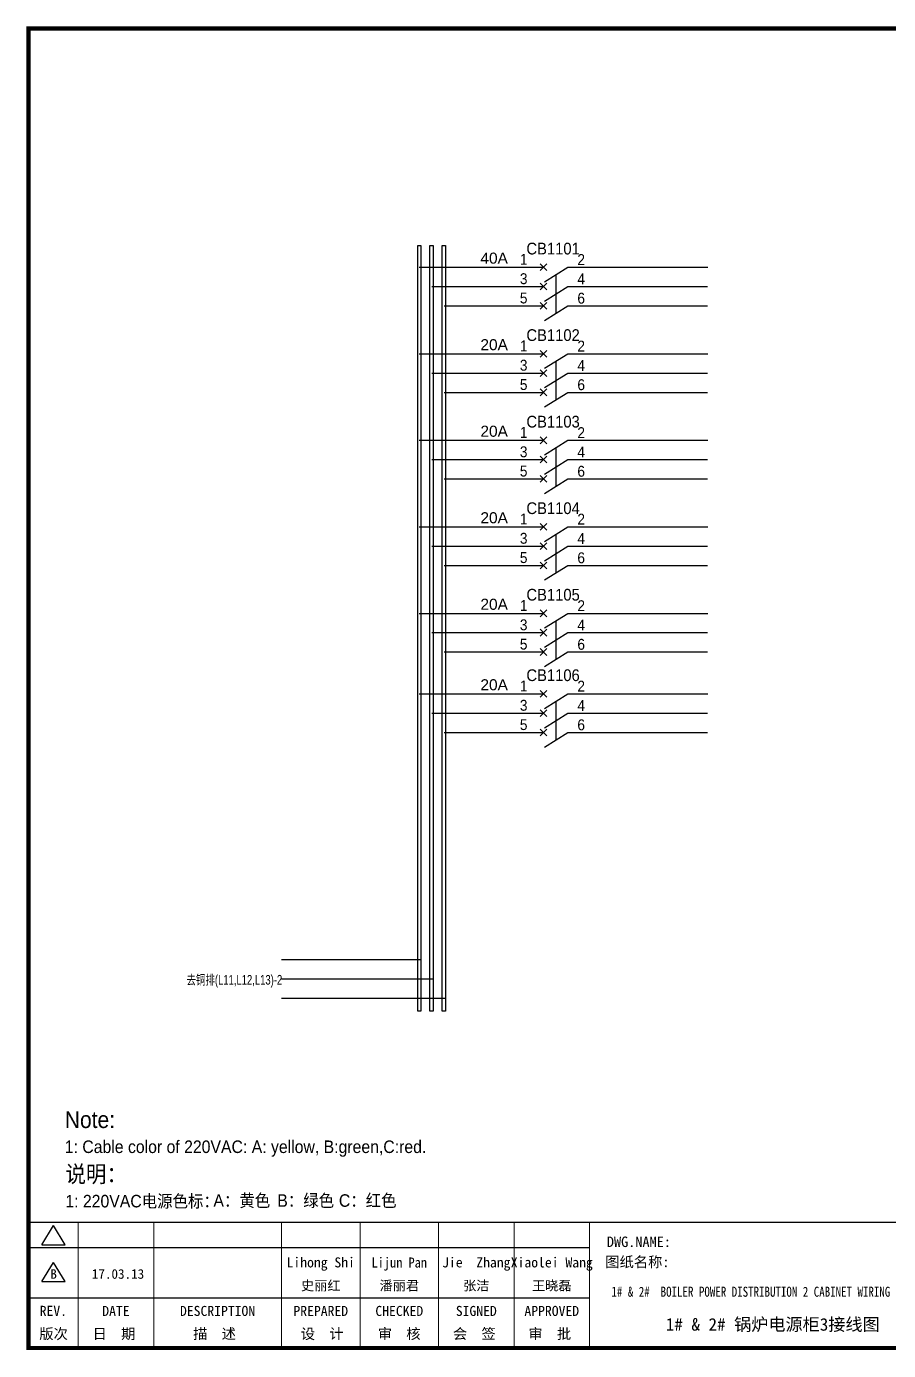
# Model space of a CAD drawing. Extents: x 81444 to 119867, y -54538 to -29386.
# Drawn here: x 96506 to 98565, y -45775 to -42613 of the extents above; entities that cross this region are included whole.
import ezdxf
from ezdxf.enums import TextEntityAlignment as Align

# ---------------------------------------------------------------- set-up
doc = ezdxf.new("R2010")
doc.units = 0
doc.header["$LTSCALE"] = 100
doc.header["$MEASUREMENT"] = 0
doc.layers.add('t', color=1, linetype='Continuous')
doc.layers.add('空气开关', color=7, linetype='Continuous')
doc.styles.add('HZ', font='arial.ttf', dxfattribs={"width": 0.7})
doc.styles.get("Standard").update_dxf_attribs({"font": ''})
doc.styles.get('Standard').set_extended_font_data('SimSun')

# ---------------------------------------------------------------- blocks, each defined once
blk = doc.blocks.new('供电端子')
at = {"style": 'HZ', "width": 0.7}
blk.add_attdef('供电端子', (0, 0), '', height=17, dxfattribs=at)
blk = doc.blocks.new('图框')
at = {"color": 7}
for p, q in [((0, -2911.581424744189), (1340.158172602998, -2911.581424744189)), ((0, -3031.581424744189), (1340.158172602998, -3031.581424744189))]:
    blk.add_line(p, q, dxfattribs=at)
at = {"color": 7, "const_width": 3}
blk.add_lwpolyline([(4115.642035047145, -2851.581424744189), (0, -2851.581424744189)], dxfattribs=at)
at = {"layer": 't', "color": 7}
for p, q in [((31.94938321653171, -2904.992613363662), (59.89920926059131, -2859.122325316828)), ((87.8490353046218, -2904.992613363662), (59.89920926059131, -2859.122325316828)), ((31.94938321653171, -2904.992613363662), (87.8490353046218, -2904.992613363662)), ((31.94938321653171, -2992.977239491032), (59.89920926059131, -2947.106951444141)), ((87.8490353046218, -2992.977239491032), (59.89920926059131, -2947.106951444141)), ((31.94938321653171, -2992.977239491032), (87.8490353046218, -2992.977239491032))]:
    blk.add_line(p, q, dxfattribs=at)
at = {"layer": 't', "color": 7, "const_width": 9.61519705431492}
blk.add_lwpolyline([(4115.642035047145, -3151.581424744189), (4115.642035047145, 0), (0, 0), (0, -3151.581424744189)], close=True, dxfattribs=at)
at = {"layer": 't', "color": 7, "const_width": 2.40379926357873}
for points in [[(118.7653193609731, -2852.783324375967), (118.7653193609731, -3151.581424744189)], [(299.0502641293569, -2852.783324375967), (299.0502641293569, -3151.581424744189)], [(604.3883150879992, -2852.783324375967), (604.3883150879992, -3156.41304604568)], [(791.9882990770857, -2852.783324375967), (791.9882990770857, -3156.41304604568)], [(979.588283066143, -2852.783324375967), (979.588283066143, -3156.41304604568)], [(1159.873227834585, -2852.783324375967), (1159.873227834585, -3156.41304604568)], [(1340.158172602998, -2852.783324375967), (1340.158172602998, -3156.41304604568)]]:
    blk.add_lwpolyline(points, dxfattribs=at)
at = {"color": 7, "flags": 8}
for tag, p, height in [('DWG.NAME:', (1381.636459220965, -2910.37952511241), 25), ('PROJECTNAME:', (3125.480185663539, -2912.807924402037), 24), ('PROJECTNAME：', (3339.10867075545, -2913.108539231762), 25), ('DWG.NO.:', (3128.186172261583, -3030.402470643486), 24), ('图纸编号', (3315.362718925957, -3052.404678158069), 24), ('FILENO.:', (3128.672545599984, -3106.104124450346), 24), ('文档号', (3317.726365529132, -3124.132485953713), 24)]:
    blk.add_attdef(tag, p, '', height=height, dxfattribs=at)
for tag, height, p in [('RENLIU', 24, (698.1883070825425, -2950.380597809435)), ('SHUFENWANG', 24, (885.7882910716289, -2950.380597809435)), ('FANGHOU', 24, (1069.730755450379, -2950.380597809435)), ('DANDANLI', 24, (1250.015700218792, -2950.380597809435)), ('A', 23, (59.89920926059131, -2974.881554149018)), ('设计时间', 23, (213.8658221408186, -2974.881554149018)), ('刘仁', 23, (698.1883070825425, -3002.188376027443)), ('王姝芬', 23, (885.7882910716289, -3002.188376027443)), ('侯方', 23, (1069.730755450379, -3002.188376027443)), ('李丹丹', 23, (1250.015700218792, -3002.188376027443)), ('#10STATIONONTROLCABINETCOVER', 30, (1777.900103825072, -3017.182374560078)), ('PAGEXOFX', 24, (3953.713803545135, -3039.081424744189)), ('REV.', 24, (59.38265968048654, -3063.048954873535)), ('DATE', 24, (208.907791745165, -3063.048954873535)), ('DESCRIPTION', 24, (451.7192896086781, -3063.048954873535)), ('PREPARED', 24, (698.1883070825425, -3063.048954873535)), ('CHECKED', 24, (885.7882910716144, -3063.048954873535)), ('SIGNED', 24, (1069.730755450364, -3063.048954873535)), ('APPROVED', 24, (1250.015700218792, -3063.048954873535)), ('图纸名称', 30, (1777.900103825072, -3094.695064044037)), ('第几页共几页', 24, (3953.713803545135, -3114.081424744189))]:
    blk.add_attdef(tag, text='', height=height, dxfattribs=at).set_placement(p, align=Align.MIDDLE)
for tag, p in [('图纸名称:', (1377.81237181677, -2965.923337057193)), ('项目名称：', (3121.562334825969, -2984.305160940257)), ('项目名称：', (3325.036680579346, -2984.305160940257))]:
    blk.add_attdef(tag, text='', height=25, dxfattribs=at).set_placement(p, align=Align.BOTTOM_LEFT)
at = {"color": 7, "width": 0.8, "flags": 8}
blk.add_attdef('HANGZHOUHOLLYSYSAUTOMATIONCO.,LTD.', text='', height=24, dxfattribs=at).set_placement((2770.082304289484, -3045.714803244191), align=Align.MIDDLE)
at = {"layer": 't', "color": 7}
for s, p in [('版次', (59.89920926059131, -3117.600441270843)), ('日  期', (204.1999693705875, -3117.600441270843)), ('描  述', (444.4895954714448, -3117.600441270843)), ('设  计', (701.4970341851513, -3117.600441270843)), ('审  核', (885.5947788425256, -3117.600441270843)), ('会  签', (1065.022933075787, -3117.600441270843)), ('审  批', (1245.3078778442, -3117.600441270843))]:
    blk.add_text(s, height=25, dxfattribs=at).set_placement(p, align=Align.MIDDLE_CENTER)

msp = doc.modelspace()

# ---------------------------------------------------------------- linework, layer by layer
at = {"color": 2}
for p, q in [((97444.14404328162, -43187.76342369073), (97740.80865691084, -43187.76342369073)), ((97799.36238822201, -43187.76342369073), (98133.05785036826, -43187.76342369073)), ((97444.14404328162, -43394.44755225478), (97740.80865691084, -43394.44755225478)), ((97799.36238822201, -43394.44755225478), (98133.05785036826, -43394.44755225478)), ((97444.14404328162, -43601.13168081883), (97740.80865691084, -43601.13168081883)), ((97799.36238822201, -43601.13168081883), (98133.05785036826, -43601.13168081883)), ((97444.14404328162, -43807.81580938289), (97740.80865691084, -43807.81580938289)), ((97799.36238822201, -43807.81580938289), (98133.05785036826, -43807.81580938289)), ((97444.14404328162, -44014.49993794694), (97740.80865691084, -44014.49993794694)), ((97799.36238822201, -44014.49993794694), (98133.05785036826, -44014.49993794694)), ((97444.12853414574, -44206.71866868505), (97740.79314777497, -44206.71866868505)), ((97799.34687908614, -44206.71866868505), (98133.04234123239, -44206.71866868505)), ((97115.35633992113, -44841.23645220316), (97449.05180206738, -44841.23645220316))]:
    msp.add_line(p, q, dxfattribs=at)
at = {"color": 6}
for p, q in [((97748.90053575818, -43195.85530253806), (97732.7167780635, -43179.67154484339)), ((97732.7167780635, -43195.85530253806), (97748.90053575818, -43179.67154484339)), ((97742.89071328589, -43222.55140986836), (97799.36238822201, -43187.76342369073)), ((97732.7167780635, -43241.96693796956), (97748.90053575818, -43225.78318027489)), ((97748.90053575818, -43241.96693796956), (97732.7167780635, -43225.78318027489)), ((97742.89071328589, -43268.66304529986), (97799.36238822201, -43233.87505912223)), ((97732.7167780635, -43288.07857340106), (97748.90053575818, -43271.89481570639)), ((97748.90053575818, -43288.07857340106), (97732.7167780635, -43271.89481570639)), ((97742.89071328589, -43314.77468073136), (97799.36238822201, -43279.98669455373)), ((97748.90053575818, -43402.53943110212), (97732.7167780635, -43386.35567340744)), ((97732.7167780635, -43402.53943110212), (97748.90053575818, -43386.35567340744)), ((97742.89071328589, -43429.23553843241), (97799.36238822201, -43394.44755225478)), ((97732.7167780635, -43448.65106653362), (97748.90053575818, -43432.46730883895)), ((97748.90053575818, -43448.65106653362), (97732.7167780635, -43432.46730883895)), ((97742.89071328589, -43475.34717386391), (97799.36238822201, -43440.55918768628)), ((97732.7167780635, -43494.76270196512), (97748.90053575818, -43478.57894427045)), ((97748.90053575818, -43494.76270196512), (97732.7167780635, -43478.57894427045)), ((97742.89071328589, -43521.45880929541), (97799.36238822201, -43486.67082311778)), ((97748.90053575818, -43609.22355966617), (97732.7167780635, -43593.0398019715)), ((97732.7167780635, -43609.22355966617), (97748.90053575818, -43593.0398019715)), ((97742.89071328589, -43635.91966699647), (97799.36238822201, -43601.13168081883)), ((97732.7167780635, -43655.33519509767), (97748.90053575818, -43639.151437403)), ((97748.90053575818, -43655.33519509767), (97732.7167780635, -43639.151437403)), ((97742.89071328589, -43682.03130242797), (97799.36238822201, -43647.24331625034)), ((97732.7167780635, -43701.44683052917), (97748.90053575818, -43685.2630728345)), ((97748.90053575818, -43701.44683052917), (97732.7167780635, -43685.2630728345)), ((97742.89071328589, -43728.14293785947), (97799.36238822201, -43693.35495168184)), ((97748.90053575818, -43815.90768823023), (97732.7167780635, -43799.72393053555)), ((97732.7167780635, -43815.90768823023), (97748.90053575818, -43799.72393053555)), ((97742.89071328589, -43842.60379556052), (97799.36238822201, -43807.81580938289)), ((97732.7167780635, -43862.01932366173), (97748.90053575818, -43845.83556596706)), ((97748.90053575818, -43862.01932366173), (97732.7167780635, -43845.83556596706)), ((97742.89071328589, -43888.71543099202), (97799.36238822201, -43853.92744481439)), ((97732.7167780635, -43908.13095909323), (97748.90053575818, -43891.94720139856)), ((97748.90053575818, -43908.13095909323), (97732.7167780635, -43891.94720139856)), ((97742.89071328589, -43934.82706642352), (97799.36238822201, -43900.03908024589)), ((97748.90053575818, -44022.59181679428), (97732.7167780635, -44006.40805909961)), ((97732.7167780635, -44022.59181679428), (97748.90053575818, -44006.40805909961)), ((97742.89071328589, -44049.28792412458), (97799.36238822201, -44014.49993794694)), ((97732.7167780635, -44068.70345222578), (97748.90053575818, -44052.51969453111)), ((97748.90053575818, -44068.70345222578), (97732.7167780635, -44052.51969453111)), ((97742.89071328589, -44095.39955955608), (97799.36238822201, -44060.61157337845)), ((97732.7167780635, -44114.81508765728), (97748.90053575818, -44098.63132996261)), ((97748.90053575818, -44114.81508765728), (97732.7167780635, -44098.63132996261)), ((97742.89071328589, -44141.51119498758), (97799.36238822201, -44106.72320880995)), ((97748.8850266223, -44214.81054753239), (97732.70126892763, -44198.62678983772)), ((97732.70126892763, -44214.81054753239), (97748.8850266223, -44198.62678983772)), ((97742.87520415001, -44241.50665486269), (97799.34687908614, -44206.71866868505)), ((97732.70126892763, -44260.92218296389), (97748.8850266223, -44244.73842526922)), ((97748.8850266223, -44260.92218296389), (97732.70126892763, -44244.73842526922)), ((97742.87520415001, -44287.61829029419), (97799.34687908614, -44252.83030411656)), ((97732.70126892763, -44307.03381839539), (97748.8850266223, -44290.85006070072)), ((97748.8850266223, -44307.03381839539), (97732.70126892763, -44290.85006070072)), ((97742.87520415001, -44333.72992572569), (97799.34687908614, -44298.94193954806))]:
    msp.add_line(p, q, dxfattribs=at)
at = {"color": 3}
for p, q in [((97473.84404328163, -43233.87505912223), (97740.80865691084, -43233.87505912223)), ((97799.36238822201, -43233.87505912223), (98132.4682007031, -43233.87505912223)), ((97473.84404328163, -43440.55918768628), (97740.80865691084, -43440.55918768628)), ((97799.36238822201, -43440.55918768628), (98132.4682007031, -43440.55918768628)), ((97473.84404328163, -43647.24331625034), (97740.80865691084, -43647.24331625034)), ((97799.36238822201, -43647.24331625034), (98132.4682007031, -43647.24331625034)), ((97473.84404328163, -43853.92744481439), (97740.80865691084, -43853.92744481439)), ((97799.36238822201, -43853.92744481439), (98132.4682007031, -43853.92744481439)), ((97473.84404328163, -44060.61157337845), (97740.80865691084, -44060.61157337845)), ((97799.36238822201, -44060.61157337845), (98132.4682007031, -44060.61157337845)), ((97473.82853414575, -44252.83030411656), (97740.79314777497, -44252.83030411656)), ((97799.34687908614, -44252.83030411656), (98132.45269156722, -44252.83030411656)), ((97115.35633992113, -44887.34808763467), (97477.92796357925, -44887.34808763467))]:
    msp.add_line(p, q, dxfattribs=at)
at = {"color": 1}
for p, q in [((97503.82492239331, -43279.98669455373), (97740.80865691084, -43279.98669455373)), ((97799.36238822201, -43279.98669455373), (98132.4682007031, -43279.98669455373)), ((97503.82492239331, -43486.67082311778), (97740.80865691084, -43486.67082311778)), ((97799.36238822201, -43486.67082311778), (98132.4682007031, -43486.67082311778)), ((97503.82492239331, -43693.35495168184), (97740.80865691084, -43693.35495168184)), ((97799.36238822201, -43693.35495168184), (98132.4682007031, -43693.35495168184)), ((97503.82492239331, -43900.03908024589), (97740.80865691084, -43900.03908024589)), ((97799.36238822201, -43900.03908024589), (98132.4682007031, -43900.03908024589)), ((97503.82492239331, -44106.72320880995), (97740.80865691084, -44106.72320880995)), ((97799.36238822201, -44106.72320880995), (98132.4682007031, -44106.72320880995)), ((97503.80941325743, -44298.94193954806), (97740.79314777497, -44298.94193954806)), ((97799.34687908614, -44298.94193954806), (98132.45269156722, -44298.94193954806)), ((97115.35633992113, -44933.45972306617), (97506.43132960523, -44933.45972306617))]:
    msp.add_line(p, q, dxfattribs=at)
at = {"color": 2}
msp.add_lwpolyline([(97448.1313296053, -43136.06342369074), (97448.1313296053, -44964.89140112481), (97440.29404328164, -44964.89140112481), (97440.29404328164, -43136.06342369074)], close=True, dxfattribs=at)
at = {"color": 3}
msp.add_lwpolyline([(97477.28132960526, -43136.06342369074), (97477.28132960526, -44964.89140112481), (97469.4440432816, -44964.89140112481), (97469.4440432816, -43136.06342369074)], close=True, dxfattribs=at)
at = {"color": 1}
msp.add_lwpolyline([(97506.43132960523, -43136.06342369074), (97506.43132960523, -44964.89140112481), (97498.59404328157, -44964.89140112481), (97498.59404328157, -43136.06342369074)], close=True, dxfattribs=at)
at = {"layer": '空气开关', "color": 6}
for p, q in [((97771.12655075395, -43251.26905221103), (97771.12655075395, -43205.15741677956)), ((97771.12655075395, -43297.38068764253), (97771.12655075395, -43251.26905221106)), ((97771.12655075395, -43457.95318077508), (97771.12655075395, -43411.84154534361)), ((97771.12655075395, -43504.06481620658), (97771.12655075395, -43457.95318077511)), ((97771.12655075395, -43664.63730933914), (97771.12655075395, -43618.52567390766)), ((97771.12655075395, -43710.74894477064), (97771.12655075395, -43664.63730933917)), ((97771.12655075395, -43871.32143790319), (97771.12655075395, -43825.20980247172)), ((97771.12655075395, -43917.43307333469), (97771.12655075395, -43871.32143790322)), ((97771.12655075395, -44078.00556646725), (97771.12655075395, -44031.89393103577)), ((97771.12655075395, -44124.11720189875), (97771.12655075395, -44078.00556646728)), ((97771.11104161807, -44270.22429720536), (97771.11104161807, -44224.11266177388)), ((97771.11104161807, -44316.33593263686), (97771.11104161807, -44270.22429720539))]:
    msp.add_line(p, q, dxfattribs=at)

# ---------------------------------------------------------------- block references
at = {"color": 1}
ref = msp.add_blockref('图框', (96510.56988423422, -42617.58369194617), dxfattribs=at)
ref.add_attrib('图纸名称', '1# & 2# 锅炉电源柜3接线图', dxfattribs={"color": 7, "height": 30, "flags": 8}).set_placement((98288.46998805931, -45712.27875599021), align=Align.MIDDLE)
ref.add_attrib('刘仁', '史丽红', dxfattribs={"color": 7, "height": 23, "flags": 8}).set_placement((97208.7581913168, -45619.77206797362), align=Align.MIDDLE)
ref.add_attrib('王姝芬', '潘丽君', dxfattribs={"color": 7, "height": 23, "flags": 8}).set_placement((97396.35817530588, -45619.77206797362), align=Align.MIDDLE)
ref.add_attrib('侯方', '张洁', dxfattribs={"color": 7, "height": 23, "flags": 8}).set_placement((97580.3006396846, -45619.77206797362), align=Align.MIDDLE)
ref.add_attrib('李丹丹', '王晓磊', dxfattribs={"color": 7, "height": 23, "flags": 8}).set_placement((97760.58558445302, -45619.77206797362), align=Align.MIDDLE)
ref.add_attrib('设计时间', '17.03.13', dxfattribs={"color": 7, "height": 23, "flags": 8}).set_placement((96724.43570637505, -45592.46524609519), align=Align.MIDDLE)
ref.add_attrib('A', 'B', dxfattribs={"color": 7, "height": 23, "flags": 8}).set_placement((96570.46909349482, -45592.46524609519), align=Align.MIDDLE)
ref.add_attrib('REV.', 'REV.', dxfattribs={"color": 7, "height": 24, "flags": 8}).set_placement((96569.95254391473, -45680.63264681971), align=Align.MIDDLE)
ref.add_attrib('DATE', 'DATE', dxfattribs={"color": 7, "height": 24, "flags": 8}).set_placement((96719.47767597937, -45680.63264681971), align=Align.MIDDLE)
ref.add_attrib('DESCRIBE', 'DESCRIPTION', dxfattribs={"color": 7, "height": 24, "flags": 8}).set_placement((96962.28917384293, -45680.63264681971), align=Align.MIDDLE)
ref.add_attrib('PREPARE', 'PREPARED', dxfattribs={"color": 7, "height": 24, "flags": 8}).set_placement((97208.7581913168, -45680.63264681971), align=Align.MIDDLE)
ref.add_attrib('VERIFY', 'CHECKED', dxfattribs={"color": 7, "height": 24, "flags": 8}).set_placement((97396.35817530582, -45680.63264681971), align=Align.MIDDLE)
ref.add_attrib('SIGN', 'SIGNED', dxfattribs={"color": 7, "height": 24, "flags": 8}).set_placement((97580.3006396846, -45680.63264681971), align=Align.MIDDLE)
ref.add_attrib('APPROVER', 'APPROVED', dxfattribs={"color": 7, "height": 24, "flags": 8}).set_placement((97760.58558445302, -45680.63264681971), align=Align.MIDDLE)
ref.add_attrib('RENLIU', 'Lihong Shi', dxfattribs={"color": 7, "height": 24, "flags": 8}).set_placement((97208.7581913168, -45567.96428975561), align=Align.MIDDLE)
ref.add_attrib('SHUFENWANG', 'Lijun Pan', dxfattribs={"color": 7, "height": 24, "width": 0.9, "flags": 8}).set_placement((97396.35817530588, -45567.96428975561), align=Align.MIDDLE)
ref.add_attrib('FANGHOU', 'Jie  Zhang', dxfattribs={"color": 7, "height": 24, "flags": 8}).set_placement((97580.3006396846, -45567.96428975561), align=Align.MIDDLE)
ref.add_attrib('DANDANLI', 'Xiaolei Wang', dxfattribs={"color": 7, "height": 24, "flags": 8}).set_placement((97760.58558445302, -45567.96428975561), align=Align.MIDDLE)
ref.add_attrib('DWG.NAME:', 'DWG.NAME:', (97892.20634345518, -45527.96321705858), dxfattribs={"color": 7, "height": 25, "flags": 8})
ref.add_attrib('#10STATIONONTROLCABINETCOVER', '1# & 2#  BOILER POWER DISTRIBUTION 2 CABINET WIRING DIAGRAM', dxfattribs={"color": 7, "height": 24, "width": 0.8, "flags": 8}).set_placement((98288.46998805931, -45634.76606650625), align=Align.MIDDLE)
ref.add_attrib('图纸名称:', '图纸名称:', dxfattribs={"color": 7, "height": 25, "flags": 8}).set_placement((97888.382256051, -45583.50702900337), align=Align.BOTTOM_LEFT)
ref = msp.add_blockref('供电端子', (97763.79660213384, -43157.29526711989), dxfattribs=dict(xscale=0.9349999999976717, yscale=0.9349999999976717))
ref.add_attrib('供电端子', 'CB1101', dxfattribs={"height": 28.05, "style": 'HZ', "width": 0.9}).set_placement((97763.79660213384, -43157.29526711989), align=Align.CENTER)
ref = msp.add_blockref('供电端子', (97622.99660213385, -43179.29526711989), dxfattribs=dict(xscale=0.9349999999976717, yscale=0.9349999999976717))
ref.add_attrib('供电端子', '40A', dxfattribs={"height": 26.4, "style": 'HZ'}).set_placement((97622.99660213385, -43179.29526711989), align=Align.CENTER)
ref = msp.add_blockref('供电端子', (97763.79660213384, -43363.97939568395), dxfattribs=dict(xscale=0.9349999999976717, yscale=0.9349999999976717))
ref.add_attrib('供电端子', 'CB1102', dxfattribs={"height": 28.05, "style": 'HZ', "width": 0.9}).set_placement((97763.79660213384, -43363.97939568395), align=Align.CENTER)
ref = msp.add_blockref('供电端子', (97622.99660213385, -43385.97939568395), dxfattribs=dict(xscale=0.9349999999976717, yscale=0.9349999999976717))
ref.add_attrib('供电端子', '20A', dxfattribs={"height": 26.4, "style": 'HZ'}).set_placement((97622.99660213385, -43385.97939568395), align=Align.CENTER)
ref = msp.add_blockref('供电端子', (97763.79660213384, -43570.663524248), dxfattribs=dict(xscale=0.9349999999976717, yscale=0.9349999999976717))
ref.add_attrib('供电端子', 'CB1103', dxfattribs={"height": 28.05, "style": 'HZ', "width": 0.9}).set_placement((97763.79660213384, -43570.663524248), align=Align.CENTER)
ref = msp.add_blockref('供电端子', (97622.99660213385, -43592.663524248), dxfattribs=dict(xscale=0.9349999999976717, yscale=0.9349999999976717))
ref.add_attrib('供电端子', '20A', dxfattribs={"height": 26.4, "style": 'HZ'}).set_placement((97622.99660213385, -43592.663524248), align=Align.CENTER)
ref = msp.add_blockref('供电端子', (97763.79660213384, -43777.34765281206), dxfattribs=dict(xscale=0.9349999999976717, yscale=0.9349999999976717))
ref.add_attrib('供电端子', 'CB1104', dxfattribs={"height": 28.05, "style": 'HZ', "width": 0.9}).set_placement((97763.79660213384, -43777.34765281206), align=Align.CENTER)
ref = msp.add_blockref('供电端子', (97622.99660213385, -43799.34765281206), dxfattribs=dict(xscale=0.9349999999976717, yscale=0.9349999999976717))
ref.add_attrib('供电端子', '20A', dxfattribs={"height": 26.4, "style": 'HZ'}).set_placement((97622.99660213385, -43799.34765281206), align=Align.CENTER)
ref = msp.add_blockref('供电端子', (97763.79660213384, -43984.03178137611), dxfattribs=dict(xscale=0.9349999999976717, yscale=0.9349999999976717))
ref.add_attrib('供电端子', 'CB1105', dxfattribs={"height": 28.05, "style": 'HZ', "width": 0.9}).set_placement((97763.79660213384, -43984.03178137611), align=Align.CENTER)
ref = msp.add_blockref('供电端子', (97622.99660213385, -44006.03178137611), dxfattribs=dict(xscale=0.9349999999976717, yscale=0.9349999999976717))
ref.add_attrib('供电端子', '20A', dxfattribs={"height": 26.4, "style": 'HZ'}).set_placement((97622.99660213385, -44006.03178137611), align=Align.CENTER)
ref = msp.add_blockref('供电端子', (97622.98109299797, -44198.25051211422), dxfattribs=dict(xscale=0.9349999999976717, yscale=0.9349999999976717))
ref.add_attrib('供电端子', '20A', dxfattribs={"height": 26.4, "style": 'HZ'}).set_placement((97622.98109299797, -44198.25051211422), align=Align.CENTER)
ref = msp.add_blockref('供电端子', (97763.78109299796, -44176.25051211422), dxfattribs=dict(xscale=0.9349999999976717, yscale=0.9349999999976717))
ref.add_attrib('供电端子', 'CB1106', dxfattribs={"height": 28.05, "style": 'HZ', "width": 0.9}).set_placement((97763.78109299796, -44176.25051211422), align=Align.CENTER)

# ---------------------------------------------------------------- texts
at = {"style": 'HZ', "width": 0.7}
msp.add_text('去铜排(L11,L12,L13)-2', height=23.1, dxfattribs=at).set_placement((96888.01859640752, -44901.27455010625))
at = {"color": 3, "style": 'HZ', "width": 0.9}
for s, height, p in [('Note:', 40, (96597.2594296422, -45243.76370645536)), ('1: Cable color of 220VAC: A: yellow, B:green,C:red.', 30, (96597.2594296422, -45303.50914274278)), ('说明：', 40, (96598.67687822404, -45373.64787063139)), ('说明：', 40, (96598.67687822404, -45373.64787063139)), ('1: 220VAC电源色标：', 30, (96598.67687822404, -45433.39330691882)), ('A：黄色', 30, (96952.33321107793, -45431.96168456005)), ('B：绿色', 30, (97104.95067996575, -45431.96184711094)), ('C：红色', 30, (97252.0888686954, -45431.96184711094))]:
    msp.add_text(s, height=height, dxfattribs=at).set_placement(p)
at = {"layer": '空气开关', "style": 'HZ', "width": 0.9}
for s, p in [('1', (97684.39888873283, -43182.06846136851)), ('2', (97821.81138831523, -43182.52662580144)), ('3', (97684.39888873283, -43228.18009680001)), ('4', (97821.81138831523, -43228.63826123294)), ('5', (97684.39888873283, -43274.29173223151)), ('6', (97821.81138831523, -43274.74989666444)), ('1', (97684.39888873283, -43388.75258993256)), ('2', (97821.81138831523, -43389.21075436549)), ('3', (97684.39888873283, -43434.86422536406)), ('4', (97821.81138831523, -43435.32238979699)), ('5', (97684.39888873283, -43480.97586079557)), ('6', (97821.81138831523, -43481.4340252285)), ('1', (97684.39888873283, -43595.43671849662)), ('2', (97821.81138831523, -43595.89488292955)), ('3', (97684.39888873283, -43641.54835392812)), ('4', (97821.81138831523, -43642.00651836105)), ('5', (97684.39888873283, -43687.65998935962)), ('6', (97821.81138831523, -43688.11815379255)), ('1', (97684.39888873283, -43802.12084706067)), ('2', (97821.81138831523, -43802.5790114936)), ('3', (97684.39888873283, -43848.23248249217)), ('4', (97821.81138831523, -43848.6906469251)), ('5', (97684.39888873283, -43894.34411792368)), ('6', (97821.81138831523, -43894.80228235661)), ('1', (97684.39888873283, -44008.80497562473)), ('2', (97821.81138831523, -44009.26314005766)), ('3', (97684.39888873283, -44054.91661105623)), ('4', (97821.81138831523, -44055.37477548916)), ('5', (97684.39888873283, -44101.02824648773)), ('6', (97821.81138831523, -44101.48641092066)), ('1', (97684.38337959695, -44201.02370636284)), ('2', (97821.79587917935, -44201.48187079577)), ('3', (97684.38337959695, -44247.13534179434)), ('4', (97821.79587917935, -44247.59350622727)), ('5', (97684.38337959695, -44293.24697722584)), ('6', (97821.79587917935, -44293.70514165877))]:
    msp.add_text(s, height=26.00961058081033, dxfattribs=at).set_placement(p)

doc.saveas('drawing.dxf')
